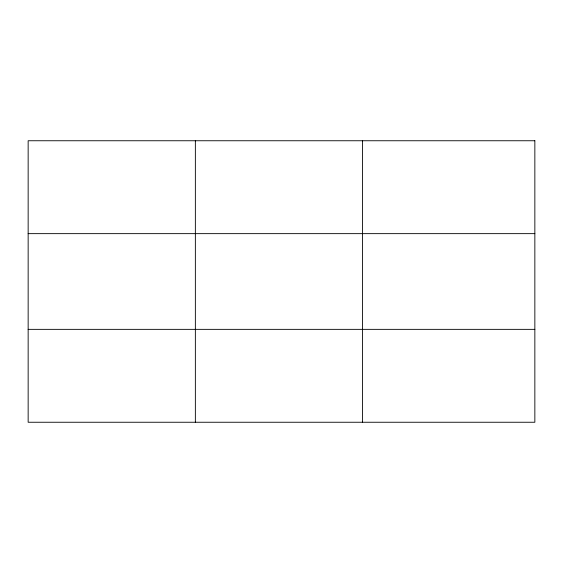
<?xml version="1.0" encoding="UTF-8"?>
<svg xmlns="http://www.w3.org/2000/svg" width="563" height="563" viewBox="0 0 563 563"><rect width="100%" height="100%" fill="white"/><g stroke="black" fill="none" stroke-linecap="round" stroke-linejoin="round"><path stroke-width="0.84" d="M195.361 422.25L195.361 140.75M362.572 422.25L362.572 140.75M28.15 233.645L534.85 233.645M28.15 329.355L534.85 329.355M534.85 140.75L28.15 140.75L28.15 422.25L534.85 422.25L534.85 140.75"/></g></svg>
